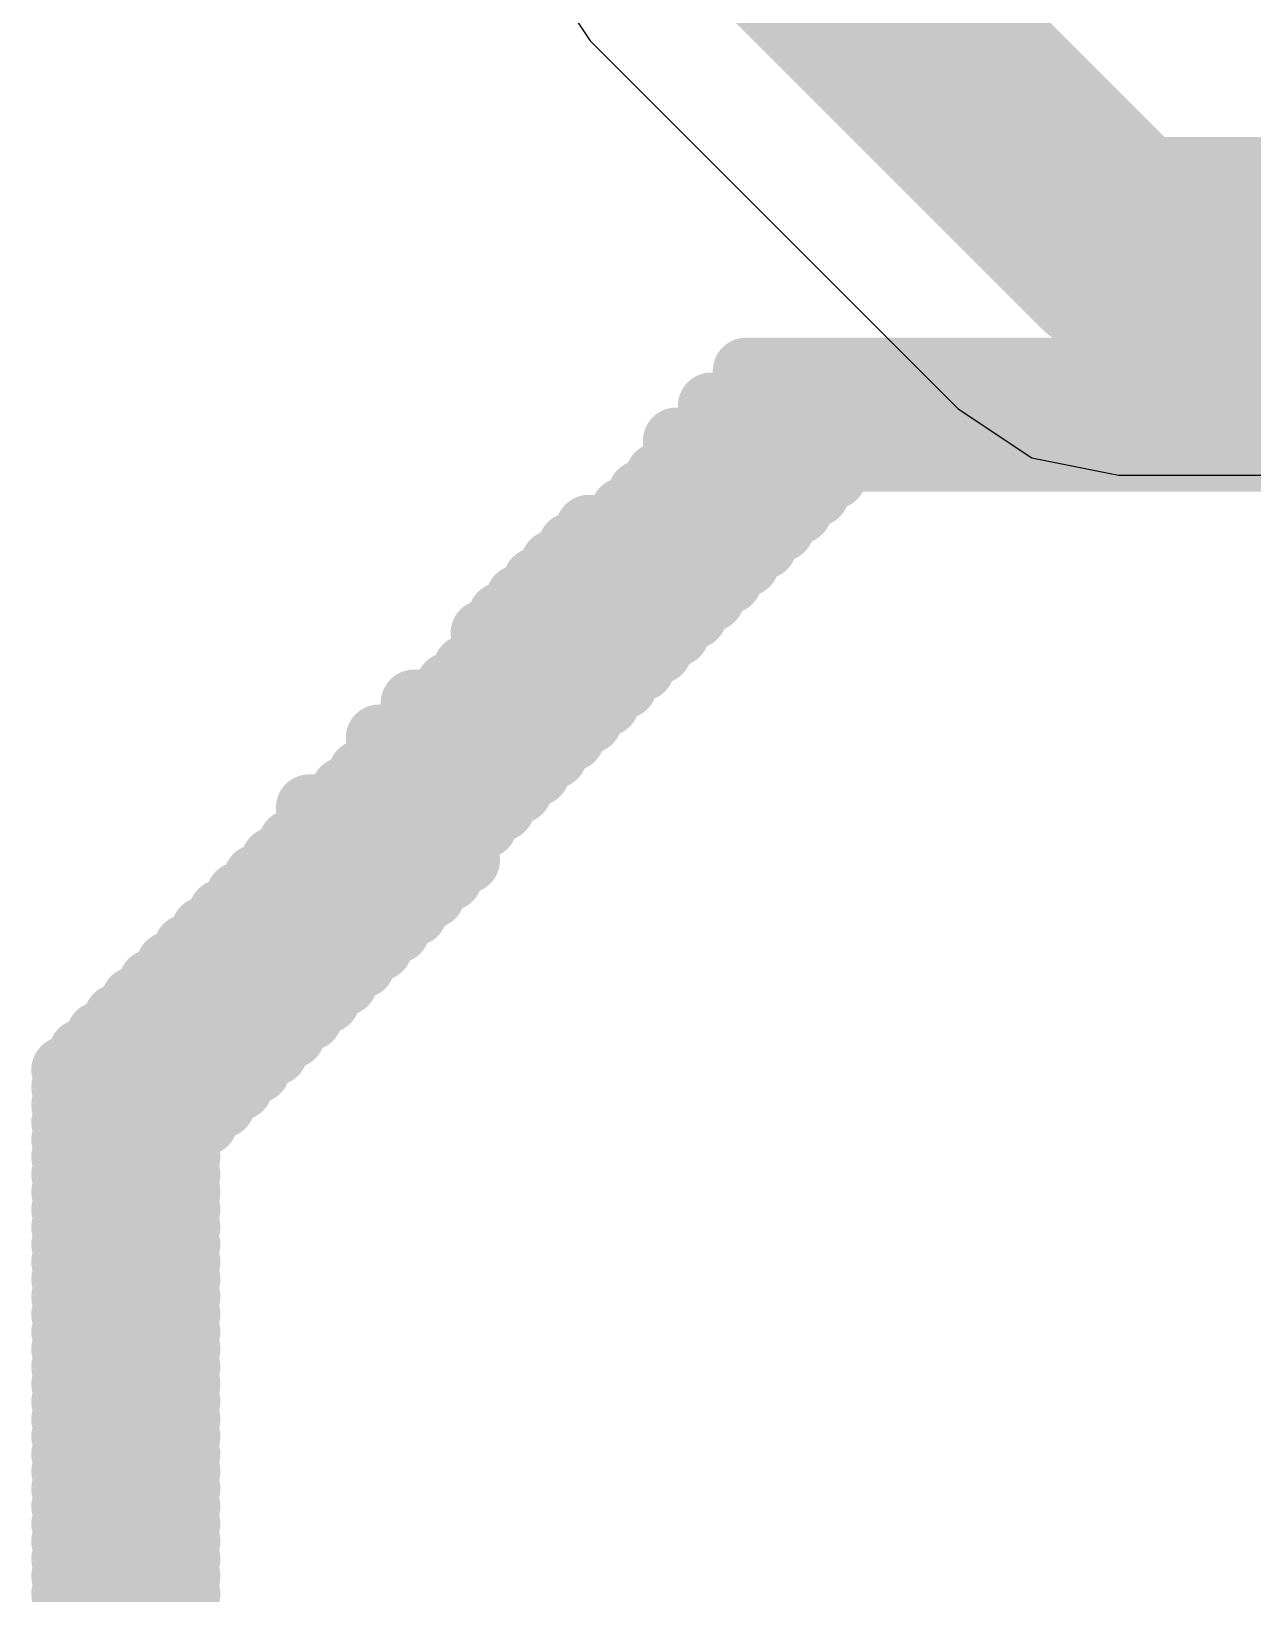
# Model space of a CAD drawing. Header units: inches. Extents: x -4.4 to 45.3, y -0.3 to 53.7.
# Drawn here: x 19.359 to 20.753, y 11.723 to 13.507 of the extents above; entities that cross this region are included whole.
import ezdxf

# ---------------------------------------------------------------- set-up
doc = ezdxf.new("R2010")
doc.units = ezdxf.units.IN
doc.layers.add('Bottom Overlay', color=54, linetype='Continuous')
doc.layers.add('Top Layer', color=1, linetype='Continuous')

msp = doc.modelspace()

# ---------------------------------------------------------------- linework, layer by layer
at = {"layer": 'Bottom Overlay'}
for points in [[(20.1745, 13.1187, 0.0762, 0.0762, 0), (21.1117, 13.1187, 0.0762, 0.0762, 0)], [(20.1745, 13.0988, 0.0762, 0.0762, 0), (21.1316, 13.0988, 0.0762, 0.0762, 0)], [(20.1346, 13.0789, 0.0762, 0.0762, 0), (20.2144, 13.0789, 0.0762, 0.0762, 0)], [(20.1346, 13.0589, 0.0762, 0.0762, 0), (20.1944, 13.0589, 0.0762, 0.0762, 0)], [(20.0947, 13.039, 0.0762, 0.0762, 0), (20.1745, 13.039, 0.0762, 0.0762, 0)], [(20.2543, 13.039, 0.0762, 0.0762, 0), (21.0519, 13.039, 0.0762, 0.0762, 0)], [(20.0947, 13.019, 0.0762, 0.0762, 0), (20.1546, 13.019, 0.0762, 0.0762, 0)], [(20.2343, 13.019, 0.0762, 0.0762, 0), (21.0718, 13.019, 0.0762, 0.0762, 0)], [(20.0748, 12.9991, 0.0762, 0.0762, 0), (20.1346, 12.9991, 0.0762, 0.0762, 0)], [(20.2144, 12.9991, 0.0762, 0.0762, 0), (20.2742, 12.9991, 0.0762, 0.0762, 0)], [(20.0549, 12.9792, 0.0762, 0.0762, 0), (20.1147, 12.9792, 0.0762, 0.0762, 0)], [(20.1944, 12.9792, 0.0762, 0.0762, 0), (20.2543, 12.9792, 0.0762, 0.0762, 0)], [(20.0349, 12.9592, 0.0762, 0.0762, 0), (20.0947, 12.9592, 0.0762, 0.0762, 0)], [(20.1745, 12.9592, 0.0762, 0.0762, 0), (20.2343, 12.9592, 0.0762, 0.0762, 0)], [(19.995, 12.9393, 0.0762, 0.0762, 0), (20.0748, 12.9393, 0.0762, 0.0762, 0)], [(20.1546, 12.9393, 0.0762, 0.0762, 0), (20.2144, 12.9393, 0.0762, 0.0762, 0)], [(19.9751, 12.9193, 0.0762, 0.0762, 0), (20.0549, 12.9193, 0.0762, 0.0762, 0)], [(20.1346, 12.9193, 0.0762, 0.0762, 0), (20.1944, 12.9193, 0.0762, 0.0762, 0)], [(19.9552, 12.8994, 0.0762, 0.0762, 0), (20.0349, 12.8994, 0.0762, 0.0762, 0)], [(20.1147, 12.8994, 0.0762, 0.0762, 0), (20.1745, 12.8994, 0.0762, 0.0762, 0)], [(19.9352, 12.8795, 0.0762, 0.0762, 0), (20.015, 12.8795, 0.0762, 0.0762, 0)], [(20.0947, 12.8795, 0.0762, 0.0762, 0), (20.1546, 12.8795, 0.0762, 0.0762, 0)], [(19.9153, 12.8595, 0.0762, 0.0762, 0), (19.995, 12.8595, 0.0762, 0.0762, 0)], [(20.0748, 12.8595, 0.0762, 0.0762, 0), (20.1346, 12.8595, 0.0762, 0.0762, 0)], [(19.8953, 12.8396, 0.0762, 0.0762, 0), (19.9751, 12.8396, 0.0762, 0.0762, 0)], [(20.0549, 12.8396, 0.0762, 0.0762, 0), (20.1147, 12.8396, 0.0762, 0.0762, 0)], [(19.8754, 12.8196, 0.0762, 0.0762, 0), (19.9552, 12.8196, 0.0762, 0.0762, 0)], [(20.0349, 12.8196, 0.0762, 0.0762, 0), (20.0947, 12.8196, 0.0762, 0.0762, 0)], [(19.8754, 12.7997, 0.0762, 0.0762, 0), (19.9352, 12.7997, 0.0762, 0.0762, 0)], [(20.015, 12.7997, 0.0762, 0.0762, 0), (20.0748, 12.7997, 0.0762, 0.0762, 0)], [(19.8555, 12.7798, 0.0762, 0.0762, 0), (19.9153, 12.7798, 0.0762, 0.0762, 0)], [(19.995, 12.7798, 0.0762, 0.0762, 0), (20.0549, 12.7798, 0.0762, 0.0762, 0)], [(19.8355, 12.7598, 0.0762, 0.0762, 0), (19.8953, 12.7598, 0.0762, 0.0762, 0)], [(19.9751, 12.7598, 0.0762, 0.0762, 0), (20.0349, 12.7598, 0.0762, 0.0762, 0)], [(19.7956, 12.7399, 0.0762, 0.0762, 0), (19.8754, 12.7399, 0.0762, 0.0762, 0)], [(19.9552, 12.7399, 0.0762, 0.0762, 0), (20.015, 12.7399, 0.0762, 0.0762, 0)], [(19.7956, 12.7199, 0.0762, 0.0762, 0), (19.8555, 12.7199, 0.0762, 0.0762, 0)], [(19.9352, 12.7199, 0.0762, 0.0762, 0), (19.995, 12.7199, 0.0762, 0.0762, 0)], [(19.7557, 12.7, 0.0762, 0.0762, 0), (19.8355, 12.7, 0.0762, 0.0762, 0)], [(19.9153, 12.7, 0.0762, 0.0762, 0), (19.9751, 12.7, 0.0762, 0.0762, 0)], [(19.7557, 12.6801, 0.0762, 0.0762, 0), (19.8156, 12.6801, 0.0762, 0.0762, 0)], [(19.8953, 12.6801, 0.0762, 0.0762, 0), (19.9552, 12.6801, 0.0762, 0.0762, 0)], [(19.7358, 12.6601, 0.0762, 0.0762, 0), (19.7956, 12.6601, 0.0762, 0.0762, 0)], [(19.8754, 12.6601, 0.0762, 0.0762, 0), (19.9352, 12.6601, 0.0762, 0.0762, 0)], [(19.7159, 12.6402, 0.0762, 0.0762, 0), (19.7757, 12.6402, 0.0762, 0.0762, 0)], [(19.8555, 12.6402, 0.0762, 0.0762, 0), (19.9153, 12.6402, 0.0762, 0.0762, 0)], [(19.676, 12.6202, 0.0762, 0.0762, 0), (19.7557, 12.6202, 0.0762, 0.0762, 0)], [(19.8355, 12.6202, 0.0762, 0.0762, 0), (19.8953, 12.6202, 0.0762, 0.0762, 0)], [(19.676, 12.6003, 0.0762, 0.0762, 0), (19.7358, 12.6003, 0.0762, 0.0762, 0)], [(19.8156, 12.6003, 0.0762, 0.0762, 0), (19.8754, 12.6003, 0.0762, 0.0762, 0)], [(19.656, 12.5804, 0.0762, 0.0762, 0), (19.7159, 12.5804, 0.0762, 0.0762, 0)], [(19.7956, 12.5804, 0.0762, 0.0762, 0), (19.8555, 12.5804, 0.0762, 0.0762, 0)], [(19.6361, 12.5604, 0.0762, 0.0762, 0), (19.6959, 12.5604, 0.0762, 0.0762, 0)], [(19.7757, 12.5604, 0.0762, 0.0762, 0), (19.8555, 12.5604, 0.0762, 0.0762, 0)], [(19.6162, 12.5405, 0.0762, 0.0762, 0), (19.676, 12.5405, 0.0762, 0.0762, 0)], [(19.7557, 12.5405, 0.0762, 0.0762, 0), (19.8355, 12.5405, 0.0762, 0.0762, 0)], [(19.5962, 12.5205, 0.0762, 0.0762, 0), (19.656, 12.5205, 0.0762, 0.0762, 0)], [(19.7358, 12.5205, 0.0762, 0.0762, 0), (19.8156, 12.5205, 0.0762, 0.0762, 0)], [(19.5763, 12.5006, 0.0762, 0.0762, 0), (19.6361, 12.5006, 0.0762, 0.0762, 0)], [(19.7159, 12.5006, 0.0762, 0.0762, 0), (19.7956, 12.5006, 0.0762, 0.0762, 0)], [(19.5563, 12.4807, 0.0762, 0.0762, 0), (19.6162, 12.4807, 0.0762, 0.0762, 0)], [(19.6959, 12.4807, 0.0762, 0.0762, 0), (19.7757, 12.4807, 0.0762, 0.0762, 0)], [(19.5364, 12.4607, 0.0762, 0.0762, 0), (19.5962, 12.4607, 0.0762, 0.0762, 0)], [(19.676, 12.4607, 0.0762, 0.0762, 0), (19.7557, 12.4607, 0.0762, 0.0762, 0)], [(19.5165, 12.4408, 0.0762, 0.0762, 0), (19.5763, 12.4408, 0.0762, 0.0762, 0)], [(19.656, 12.4408, 0.0762, 0.0762, 0), (19.7358, 12.4408, 0.0762, 0.0762, 0)], [(19.4965, 12.4208, 0.0762, 0.0762, 0), (19.5563, 12.4208, 0.0762, 0.0762, 0)], [(19.6361, 12.4208, 0.0762, 0.0762, 0), (19.7159, 12.4208, 0.0762, 0.0762, 0)], [(19.4766, 12.4009, 0.0762, 0.0762, 0), (19.5364, 12.4009, 0.0762, 0.0762, 0)], [(19.6162, 12.4009, 0.0762, 0.0762, 0), (19.6959, 12.4009, 0.0762, 0.0762, 0)], [(19.4566, 12.381, 0.0762, 0.0762, 0), (19.5165, 12.381, 0.0762, 0.0762, 0)], [(19.5962, 12.381, 0.0762, 0.0762, 0), (19.676, 12.381, 0.0762, 0.0762, 0)], [(19.4367, 12.361, 0.0762, 0.0762, 0), (19.4965, 12.361, 0.0762, 0.0762, 0)], [(19.5763, 12.361, 0.0762, 0.0762, 0), (19.656, 12.361, 0.0762, 0.0762, 0)], [(19.4168, 12.3411, 0.0762, 0.0762, 0), (19.4766, 12.3411, 0.0762, 0.0762, 0)], [(19.5563, 12.3411, 0.0762, 0.0762, 0), (19.6361, 12.3411, 0.0762, 0.0762, 0)], [(19.3968, 12.3211, 0.0762, 0.0762, 0), (19.4566, 12.3211, 0.0762, 0.0762, 0)], [(19.5364, 12.3211, 0.0762, 0.0762, 0), (19.6162, 12.3211, 0.0762, 0.0762, 0)], [(19.3968, 12.3012, 0.0762, 0.0762, 0), (19.4566, 12.3012, 0.0762, 0.0762, 0)], [(19.5165, 12.3012, 0.0762, 0.0762, 0), (19.5962, 12.3012, 0.0762, 0.0762, 0)], [(19.3968, 12.2812, 0.0762, 0.0762, 0), (19.4566, 12.2812, 0.0762, 0.0762, 0)], [(19.4965, 12.2812, 0.0762, 0.0762, 0), (19.5763, 12.2812, 0.0762, 0.0762, 0)], [(19.3968, 12.2613, 0.0762, 0.0762, 0), (19.4566, 12.2613, 0.0762, 0.0762, 0)], [(19.4965, 12.2613, 0.0762, 0.0762, 0), (19.5563, 12.2613, 0.0762, 0.0762, 0)], [(19.3968, 12.2414, 0.0762, 0.0762, 0), (19.4566, 12.2414, 0.0762, 0.0762, 0)], [(19.4965, 12.2414, 0.0762, 0.0762, 0), (19.5364, 12.2414, 0.0762, 0.0762, 0)], [(19.3968, 12.2214, 0.0762, 0.0762, 0), (19.4566, 12.2214, 0.0762, 0.0762, 0)], [(19.4965, 12.2214, 0.0762, 0.0762, 0), (19.5364, 12.2214, 0.0762, 0.0762, 0)], [(19.3968, 12.2015, 0.0762, 0.0762, 0), (19.4566, 12.2015, 0.0762, 0.0762, 0)], [(19.4965, 12.2015, 0.0762, 0.0762, 0), (19.5364, 12.2015, 0.0762, 0.0762, 0)], [(19.3968, 12.1816, 0.0762, 0.0762, 0), (19.4566, 12.1816, 0.0762, 0.0762, 0)], [(19.4965, 12.1816, 0.0762, 0.0762, 0), (19.5364, 12.1816, 0.0762, 0.0762, 0)], [(19.3968, 12.1616, 0.0762, 0.0762, 0), (19.4566, 12.1616, 0.0762, 0.0762, 0)], [(19.4965, 12.1616, 0.0762, 0.0762, 0), (19.5364, 12.1616, 0.0762, 0.0762, 0)], [(19.3968, 12.1417, 0.0762, 0.0762, 0), (19.4566, 12.1417, 0.0762, 0.0762, 0)], [(19.4965, 12.1417, 0.0762, 0.0762, 0), (19.5364, 12.1417, 0.0762, 0.0762, 0)], [(19.3968, 12.1217, 0.0762, 0.0762, 0), (19.4566, 12.1217, 0.0762, 0.0762, 0)], [(19.4965, 12.1217, 0.0762, 0.0762, 0), (19.5364, 12.1217, 0.0762, 0.0762, 0)], [(19.3968, 12.1018, 0.0762, 0.0762, 0), (19.4566, 12.1018, 0.0762, 0.0762, 0)], [(19.4965, 12.1018, 0.0762, 0.0762, 0), (19.5364, 12.1018, 0.0762, 0.0762, 0)], [(19.3968, 12.0818, 0.0762, 0.0762, 0), (19.4566, 12.0818, 0.0762, 0.0762, 0)], [(19.4965, 12.0818, 0.0762, 0.0762, 0), (19.5364, 12.0818, 0.0762, 0.0762, 0)], [(19.3968, 12.0619, 0.0762, 0.0762, 0), (19.4566, 12.0619, 0.0762, 0.0762, 0)], [(19.4965, 12.0619, 0.0762, 0.0762, 0), (19.5364, 12.0619, 0.0762, 0.0762, 0)], [(19.3968, 12.042, 0.0762, 0.0762, 0), (19.4566, 12.042, 0.0762, 0.0762, 0)], [(19.4965, 12.042, 0.0762, 0.0762, 0), (19.5364, 12.042, 0.0762, 0.0762, 0)], [(19.3968, 12.022, 0.0762, 0.0762, 0), (19.4566, 12.022, 0.0762, 0.0762, 0)], [(19.4965, 12.022, 0.0762, 0.0762, 0), (19.5364, 12.022, 0.0762, 0.0762, 0)], [(19.3968, 12.0021, 0.0762, 0.0762, 0), (19.4566, 12.0021, 0.0762, 0.0762, 0)], [(19.4965, 12.0021, 0.0762, 0.0762, 0), (19.5364, 12.0021, 0.0762, 0.0762, 0)], [(19.3968, 11.9821, 0.0762, 0.0762, 0), (19.4566, 11.9821, 0.0762, 0.0762, 0)], [(19.4965, 11.9821, 0.0762, 0.0762, 0), (19.5364, 11.9821, 0.0762, 0.0762, 0)], [(19.3968, 11.9622, 0.0762, 0.0762, 0), (19.4566, 11.9622, 0.0762, 0.0762, 0)], [(19.4965, 11.9622, 0.0762, 0.0762, 0), (19.5364, 11.9622, 0.0762, 0.0762, 0)], [(19.3968, 11.9423, 0.0762, 0.0762, 0), (19.4566, 11.9423, 0.0762, 0.0762, 0)], [(19.4965, 11.9423, 0.0762, 0.0762, 0), (19.5364, 11.9423, 0.0762, 0.0762, 0)], [(19.3968, 11.9223, 0.0762, 0.0762, 0), (19.4566, 11.9223, 0.0762, 0.0762, 0)], [(19.4965, 11.9223, 0.0762, 0.0762, 0), (19.5364, 11.9223, 0.0762, 0.0762, 0)], [(19.3968, 11.9024, 0.0762, 0.0762, 0), (19.4566, 11.9024, 0.0762, 0.0762, 0)], [(19.4965, 11.9024, 0.0762, 0.0762, 0), (19.5364, 11.9024, 0.0762, 0.0762, 0)], [(19.3968, 11.8824, 0.0762, 0.0762, 0), (19.4566, 11.8824, 0.0762, 0.0762, 0)], [(19.4965, 11.8824, 0.0762, 0.0762, 0), (19.5364, 11.8824, 0.0762, 0.0762, 0)], [(19.3968, 11.8625, 0.0762, 0.0762, 0), (19.4566, 11.8625, 0.0762, 0.0762, 0)], [(19.4965, 11.8625, 0.0762, 0.0762, 0), (19.5364, 11.8625, 0.0762, 0.0762, 0)], [(19.3968, 11.8426, 0.0762, 0.0762, 0), (19.4566, 11.8426, 0.0762, 0.0762, 0)], [(19.4965, 11.8426, 0.0762, 0.0762, 0), (19.5364, 11.8426, 0.0762, 0.0762, 0)], [(19.3968, 11.8226, 0.0762, 0.0762, 0), (19.4367, 11.8226, 0.0762, 0.0762, 0)], [(19.4965, 11.8226, 0.0762, 0.0762, 0), (19.5364, 11.8226, 0.0762, 0.0762, 0)], [(19.3968, 11.8027, 0.0762, 0.0762, 0), (19.4367, 11.8027, 0.0762, 0.0762, 0)], [(19.4965, 11.8027, 0.0762, 0.0762, 0), (19.5364, 11.8027, 0.0762, 0.0762, 0)], [(19.3968, 11.7827, 0.0762, 0.0762, 0), (19.4367, 11.7827, 0.0762, 0.0762, 0)], [(19.4965, 11.7827, 0.0762, 0.0762, 0), (19.5364, 11.7827, 0.0762, 0.0762, 0)], [(19.3968, 11.7628, 0.0762, 0.0762, 0), (19.4367, 11.7628, 0.0762, 0.0762, 0)], [(19.4965, 11.7628, 0.0762, 0.0762, 0), (19.5364, 11.7628, 0.0762, 0.0762, 0)], [(19.3968, 11.7429, 0.0762, 0.0762, 0), (19.4367, 11.7429, 0.0762, 0.0762, 0)], [(19.4965, 11.7429, 0.0762, 0.0762, 0), (19.5364, 11.7429, 0.0762, 0.0762, 0)], [(19.3968, 11.7229, 0.0762, 0.0762, 0), (19.4367, 11.7229, 0.0762, 0.0762, 0)], [(19.4965, 11.7229, 0.0762, 0.0762, 0), (19.5364, 11.7229, 0.0762, 0.0762, 0)], [(19.3968, 11.703, 0.0762, 0.0762, 0), (19.4367, 11.703, 0.0762, 0.0762, 0)], [(19.4965, 11.703, 0.0762, 0.0762, 0), (19.5364, 11.703, 0.0762, 0.0762, 0)]]:
    msp.add_lwpolyline(points, format="xyseb", dxfattribs=at)
for points in [[(20.1554, 13.1187, 0.0381, 0.0381, 1), (20.1935, 13.1187, 0.0381, 0.0381, 1)], [(20.1554, 13.0988, 0.0381, 0.0381, 1), (20.1935, 13.0988, 0.0381, 0.0381, 1)], [(20.1156, 13.0789, 0.0381, 0.0381, 1), (20.1537, 13.0789, 0.0381, 0.0381, 1)], [(20.1953, 13.0789, 0.0381, 0.0381, 1), (20.2334, 13.0789, 0.0381, 0.0381, 1)], [(20.1156, 13.0589, 0.0381, 0.0381, 1), (20.1537, 13.0589, 0.0381, 0.0381, 1)], [(20.1754, 13.0589, 0.0381, 0.0381, 1), (20.2135, 13.0589, 0.0381, 0.0381, 1)], [(20.0757, 13.039, 0.0381, 0.0381, 1), (20.1138, 13.039, 0.0381, 0.0381, 1)], [(20.1554, 13.039, 0.0381, 0.0381, 1), (20.1935, 13.039, 0.0381, 0.0381, 1)], [(20.2352, 13.039, 0.0381, 0.0381, 1), (20.2733, 13.039, 0.0381, 0.0381, 1)], [(20.0757, 13.019, 0.0381, 0.0381, 1), (20.1138, 13.019, 0.0381, 0.0381, 1)], [(20.1355, 13.019, 0.0381, 0.0381, 1), (20.1736, 13.019, 0.0381, 0.0381, 1)], [(20.2153, 13.019, 0.0381, 0.0381, 1), (20.2534, 13.019, 0.0381, 0.0381, 1)], [(20.0557, 12.9991, 0.0381, 0.0381, 1), (20.0938, 12.9991, 0.0381, 0.0381, 1)], [(20.1156, 12.9991, 0.0381, 0.0381, 1), (20.1537, 12.9991, 0.0381, 0.0381, 1)], [(20.1953, 12.9991, 0.0381, 0.0381, 1), (20.2334, 12.9991, 0.0381, 0.0381, 1)], [(20.2551, 12.9991, 0.0381, 0.0381, 1), (20.2932, 12.9991, 0.0381, 0.0381, 1)], [(20.0358, 12.9792, 0.0381, 0.0381, 1), (20.0739, 12.9792, 0.0381, 0.0381, 1)], [(20.0956, 12.9792, 0.0381, 0.0381, 1), (20.1337, 12.9792, 0.0381, 0.0381, 1)], [(20.1754, 12.9792, 0.0381, 0.0381, 1), (20.2135, 12.9792, 0.0381, 0.0381, 1)], [(20.2352, 12.9792, 0.0381, 0.0381, 1), (20.2733, 12.9792, 0.0381, 0.0381, 1)], [(20.0159, 12.9592, 0.0381, 0.0381, 1), (20.054, 12.9592, 0.0381, 0.0381, 1)], [(20.0757, 12.9592, 0.0381, 0.0381, 1), (20.1138, 12.9592, 0.0381, 0.0381, 1)], [(20.1554, 12.9592, 0.0381, 0.0381, 1), (20.1935, 12.9592, 0.0381, 0.0381, 1)], [(20.2153, 12.9592, 0.0381, 0.0381, 1), (20.2534, 12.9592, 0.0381, 0.0381, 1)], [(19.976, 12.9393, 0.0381, 0.0381, 1), (20.0141, 12.9393, 0.0381, 0.0381, 1)], [(20.0557, 12.9393, 0.0381, 0.0381, 1), (20.0938, 12.9393, 0.0381, 0.0381, 1)], [(20.1355, 12.9393, 0.0381, 0.0381, 1), (20.1736, 12.9393, 0.0381, 0.0381, 1)], [(20.1953, 12.9393, 0.0381, 0.0381, 1), (20.2334, 12.9393, 0.0381, 0.0381, 1)], [(19.956, 12.9193, 0.0381, 0.0381, 1), (19.9941, 12.9193, 0.0381, 0.0381, 1)], [(20.0358, 12.9193, 0.0381, 0.0381, 1), (20.0739, 12.9193, 0.0381, 0.0381, 1)], [(20.1156, 12.9193, 0.0381, 0.0381, 1), (20.1537, 12.9193, 0.0381, 0.0381, 1)], [(20.1754, 12.9193, 0.0381, 0.0381, 1), (20.2135, 12.9193, 0.0381, 0.0381, 1)], [(19.9361, 12.8994, 0.0381, 0.0381, 1), (19.9742, 12.8994, 0.0381, 0.0381, 1)], [(20.0159, 12.8994, 0.0381, 0.0381, 1), (20.054, 12.8994, 0.0381, 0.0381, 1)], [(20.0956, 12.8994, 0.0381, 0.0381, 1), (20.1337, 12.8994, 0.0381, 0.0381, 1)], [(20.1554, 12.8994, 0.0381, 0.0381, 1), (20.1935, 12.8994, 0.0381, 0.0381, 1)], [(19.9162, 12.8795, 0.0381, 0.0381, 1), (19.9543, 12.8795, 0.0381, 0.0381, 1)], [(19.9959, 12.8795, 0.0381, 0.0381, 1), (20.034, 12.8795, 0.0381, 0.0381, 1)], [(20.0757, 12.8795, 0.0381, 0.0381, 1), (20.1138, 12.8795, 0.0381, 0.0381, 1)], [(20.1355, 12.8795, 0.0381, 0.0381, 1), (20.1736, 12.8795, 0.0381, 0.0381, 1)], [(19.8962, 12.8595, 0.0381, 0.0381, 1), (19.9343, 12.8595, 0.0381, 0.0381, 1)], [(19.976, 12.8595, 0.0381, 0.0381, 1), (20.0141, 12.8595, 0.0381, 0.0381, 1)], [(20.0557, 12.8595, 0.0381, 0.0381, 1), (20.0938, 12.8595, 0.0381, 0.0381, 1)], [(20.1156, 12.8595, 0.0381, 0.0381, 1), (20.1537, 12.8595, 0.0381, 0.0381, 1)], [(19.8763, 12.8396, 0.0381, 0.0381, 1), (19.9144, 12.8396, 0.0381, 0.0381, 1)], [(19.956, 12.8396, 0.0381, 0.0381, 1), (19.9941, 12.8396, 0.0381, 0.0381, 1)], [(20.0358, 12.8396, 0.0381, 0.0381, 1), (20.0739, 12.8396, 0.0381, 0.0381, 1)], [(20.0956, 12.8396, 0.0381, 0.0381, 1), (20.1337, 12.8396, 0.0381, 0.0381, 1)], [(19.8563, 12.8196, 0.0381, 0.0381, 1), (19.8944, 12.8196, 0.0381, 0.0381, 1)], [(19.9361, 12.8196, 0.0381, 0.0381, 1), (19.9742, 12.8196, 0.0381, 0.0381, 1)], [(20.0159, 12.8196, 0.0381, 0.0381, 1), (20.054, 12.8196, 0.0381, 0.0381, 1)], [(20.0757, 12.8196, 0.0381, 0.0381, 1), (20.1138, 12.8196, 0.0381, 0.0381, 1)], [(19.8563, 12.7997, 0.0381, 0.0381, 1), (19.8944, 12.7997, 0.0381, 0.0381, 1)], [(19.9162, 12.7997, 0.0381, 0.0381, 1), (19.9543, 12.7997, 0.0381, 0.0381, 1)], [(19.9959, 12.7997, 0.0381, 0.0381, 1), (20.034, 12.7997, 0.0381, 0.0381, 1)], [(20.0557, 12.7997, 0.0381, 0.0381, 1), (20.0938, 12.7997, 0.0381, 0.0381, 1)], [(19.8364, 12.7798, 0.0381, 0.0381, 1), (19.8745, 12.7798, 0.0381, 0.0381, 1)], [(19.8962, 12.7798, 0.0381, 0.0381, 1), (19.9343, 12.7798, 0.0381, 0.0381, 1)], [(19.976, 12.7798, 0.0381, 0.0381, 1), (20.0141, 12.7798, 0.0381, 0.0381, 1)], [(20.0358, 12.7798, 0.0381, 0.0381, 1), (20.0739, 12.7798, 0.0381, 0.0381, 1)], [(19.8165, 12.7598, 0.0381, 0.0381, 1), (19.8546, 12.7598, 0.0381, 0.0381, 1)], [(19.8763, 12.7598, 0.0381, 0.0381, 1), (19.9144, 12.7598, 0.0381, 0.0381, 1)], [(19.956, 12.7598, 0.0381, 0.0381, 1), (19.9941, 12.7598, 0.0381, 0.0381, 1)], [(20.0159, 12.7598, 0.0381, 0.0381, 1), (20.054, 12.7598, 0.0381, 0.0381, 1)], [(19.7766, 12.7399, 0.0381, 0.0381, 1), (19.8147, 12.7399, 0.0381, 0.0381, 1)], [(19.8563, 12.7399, 0.0381, 0.0381, 1), (19.8944, 12.7399, 0.0381, 0.0381, 1)], [(19.9361, 12.7399, 0.0381, 0.0381, 1), (19.9742, 12.7399, 0.0381, 0.0381, 1)], [(19.9959, 12.7399, 0.0381, 0.0381, 1), (20.034, 12.7399, 0.0381, 0.0381, 1)], [(19.7766, 12.7199, 0.0381, 0.0381, 1), (19.8147, 12.7199, 0.0381, 0.0381, 1)], [(19.8364, 12.7199, 0.0381, 0.0381, 1), (19.8745, 12.7199, 0.0381, 0.0381, 1)], [(19.9162, 12.7199, 0.0381, 0.0381, 1), (19.9543, 12.7199, 0.0381, 0.0381, 1)], [(19.976, 12.7199, 0.0381, 0.0381, 1), (20.0141, 12.7199, 0.0381, 0.0381, 1)], [(19.7367, 12.7, 0.0381, 0.0381, 1), (19.7748, 12.7, 0.0381, 0.0381, 1)], [(19.8165, 12.7, 0.0381, 0.0381, 1), (19.8546, 12.7, 0.0381, 0.0381, 1)], [(19.8962, 12.7, 0.0381, 0.0381, 1), (19.9343, 12.7, 0.0381, 0.0381, 1)], [(19.956, 12.7, 0.0381, 0.0381, 1), (19.9941, 12.7, 0.0381, 0.0381, 1)], [(19.7367, 12.6801, 0.0381, 0.0381, 1), (19.7748, 12.6801, 0.0381, 0.0381, 1)], [(19.7965, 12.6801, 0.0381, 0.0381, 1), (19.8346, 12.6801, 0.0381, 0.0381, 1)], [(19.8763, 12.6801, 0.0381, 0.0381, 1), (19.9144, 12.6801, 0.0381, 0.0381, 1)], [(19.9361, 12.6801, 0.0381, 0.0381, 1), (19.9742, 12.6801, 0.0381, 0.0381, 1)], [(19.7168, 12.6601, 0.0381, 0.0381, 1), (19.7549, 12.6601, 0.0381, 0.0381, 1)], [(19.7766, 12.6601, 0.0381, 0.0381, 1), (19.8147, 12.6601, 0.0381, 0.0381, 1)], [(19.8563, 12.6601, 0.0381, 0.0381, 1), (19.8944, 12.6601, 0.0381, 0.0381, 1)], [(19.9162, 12.6601, 0.0381, 0.0381, 1), (19.9543, 12.6601, 0.0381, 0.0381, 1)], [(19.6968, 12.6402, 0.0381, 0.0381, 1), (19.7349, 12.6402, 0.0381, 0.0381, 1)], [(19.7566, 12.6402, 0.0381, 0.0381, 1), (19.7947, 12.6402, 0.0381, 0.0381, 1)], [(19.8364, 12.6402, 0.0381, 0.0381, 1), (19.8745, 12.6402, 0.0381, 0.0381, 1)], [(19.8962, 12.6402, 0.0381, 0.0381, 1), (19.9343, 12.6402, 0.0381, 0.0381, 1)], [(19.6569, 12.6202, 0.0381, 0.0381, 1), (19.695, 12.6202, 0.0381, 0.0381, 1)], [(19.7367, 12.6202, 0.0381, 0.0381, 1), (19.7748, 12.6202, 0.0381, 0.0381, 1)], [(19.8165, 12.6202, 0.0381, 0.0381, 1), (19.8546, 12.6202, 0.0381, 0.0381, 1)], [(19.8763, 12.6202, 0.0381, 0.0381, 1), (19.9144, 12.6202, 0.0381, 0.0381, 1)], [(19.6569, 12.6003, 0.0381, 0.0381, 1), (19.695, 12.6003, 0.0381, 0.0381, 1)], [(19.7168, 12.6003, 0.0381, 0.0381, 1), (19.7549, 12.6003, 0.0381, 0.0381, 1)], [(19.7965, 12.6003, 0.0381, 0.0381, 1), (19.8346, 12.6003, 0.0381, 0.0381, 1)], [(19.8563, 12.6003, 0.0381, 0.0381, 1), (19.8944, 12.6003, 0.0381, 0.0381, 1)], [(19.637, 12.5804, 0.0381, 0.0381, 1), (19.6751, 12.5804, 0.0381, 0.0381, 1)], [(19.6968, 12.5804, 0.0381, 0.0381, 1), (19.7349, 12.5804, 0.0381, 0.0381, 1)], [(19.7766, 12.5804, 0.0381, 0.0381, 1), (19.8147, 12.5804, 0.0381, 0.0381, 1)], [(19.8364, 12.5804, 0.0381, 0.0381, 1), (19.8745, 12.5804, 0.0381, 0.0381, 1)], [(19.6171, 12.5604, 0.0381, 0.0381, 1), (19.6552, 12.5604, 0.0381, 0.0381, 1)], [(19.6769, 12.5604, 0.0381, 0.0381, 1), (19.715, 12.5604, 0.0381, 0.0381, 1)], [(19.7566, 12.5604, 0.0381, 0.0381, 1), (19.7947, 12.5604, 0.0381, 0.0381, 1)], [(19.8364, 12.5604, 0.0381, 0.0381, 1), (19.8745, 12.5604, 0.0381, 0.0381, 1)], [(19.5971, 12.5405, 0.0381, 0.0381, 1), (19.6352, 12.5405, 0.0381, 0.0381, 1)], [(19.6569, 12.5405, 0.0381, 0.0381, 1), (19.695, 12.5405, 0.0381, 0.0381, 1)], [(19.7367, 12.5405, 0.0381, 0.0381, 1), (19.7748, 12.5405, 0.0381, 0.0381, 1)], [(19.8165, 12.5405, 0.0381, 0.0381, 1), (19.8546, 12.5405, 0.0381, 0.0381, 1)], [(19.5772, 12.5205, 0.0381, 0.0381, 1), (19.6153, 12.5205, 0.0381, 0.0381, 1)], [(19.637, 12.5205, 0.0381, 0.0381, 1), (19.6751, 12.5205, 0.0381, 0.0381, 1)], [(19.7168, 12.5205, 0.0381, 0.0381, 1), (19.7549, 12.5205, 0.0381, 0.0381, 1)], [(19.7965, 12.5205, 0.0381, 0.0381, 1), (19.8346, 12.5205, 0.0381, 0.0381, 1)], [(19.5572, 12.5006, 0.0381, 0.0381, 1), (19.5953, 12.5006, 0.0381, 0.0381, 1)], [(19.6171, 12.5006, 0.0381, 0.0381, 1), (19.6552, 12.5006, 0.0381, 0.0381, 1)], [(19.6968, 12.5006, 0.0381, 0.0381, 1), (19.7349, 12.5006, 0.0381, 0.0381, 1)], [(19.7766, 12.5006, 0.0381, 0.0381, 1), (19.8147, 12.5006, 0.0381, 0.0381, 1)], [(19.5373, 12.4807, 0.0381, 0.0381, 1), (19.5754, 12.4807, 0.0381, 0.0381, 1)], [(19.5971, 12.4807, 0.0381, 0.0381, 1), (19.6352, 12.4807, 0.0381, 0.0381, 1)], [(19.6769, 12.4807, 0.0381, 0.0381, 1), (19.715, 12.4807, 0.0381, 0.0381, 1)], [(19.7566, 12.4807, 0.0381, 0.0381, 1), (19.7947, 12.4807, 0.0381, 0.0381, 1)], [(19.5174, 12.4607, 0.0381, 0.0381, 1), (19.5555, 12.4607, 0.0381, 0.0381, 1)], [(19.5772, 12.4607, 0.0381, 0.0381, 1), (19.6153, 12.4607, 0.0381, 0.0381, 1)], [(19.6569, 12.4607, 0.0381, 0.0381, 1), (19.695, 12.4607, 0.0381, 0.0381, 1)], [(19.7367, 12.4607, 0.0381, 0.0381, 1), (19.7748, 12.4607, 0.0381, 0.0381, 1)], [(19.4974, 12.4408, 0.0381, 0.0381, 1), (19.5355, 12.4408, 0.0381, 0.0381, 1)], [(19.5572, 12.4408, 0.0381, 0.0381, 1), (19.5953, 12.4408, 0.0381, 0.0381, 1)], [(19.637, 12.4408, 0.0381, 0.0381, 1), (19.6751, 12.4408, 0.0381, 0.0381, 1)], [(19.7168, 12.4408, 0.0381, 0.0381, 1), (19.7549, 12.4408, 0.0381, 0.0381, 1)], [(19.4775, 12.4208, 0.0381, 0.0381, 1), (19.5156, 12.4208, 0.0381, 0.0381, 1)], [(19.5373, 12.4208, 0.0381, 0.0381, 1), (19.5754, 12.4208, 0.0381, 0.0381, 1)], [(19.6171, 12.4208, 0.0381, 0.0381, 1), (19.6552, 12.4208, 0.0381, 0.0381, 1)], [(19.6968, 12.4208, 0.0381, 0.0381, 1), (19.7349, 12.4208, 0.0381, 0.0381, 1)], [(19.4575, 12.4009, 0.0381, 0.0381, 1), (19.4956, 12.4009, 0.0381, 0.0381, 1)], [(19.5174, 12.4009, 0.0381, 0.0381, 1), (19.5555, 12.4009, 0.0381, 0.0381, 1)], [(19.5971, 12.4009, 0.0381, 0.0381, 1), (19.6352, 12.4009, 0.0381, 0.0381, 1)], [(19.6769, 12.4009, 0.0381, 0.0381, 1), (19.715, 12.4009, 0.0381, 0.0381, 1)], [(19.4376, 12.381, 0.0381, 0.0381, 1), (19.4757, 12.381, 0.0381, 0.0381, 1)], [(19.4974, 12.381, 0.0381, 0.0381, 1), (19.5355, 12.381, 0.0381, 0.0381, 1)], [(19.5772, 12.381, 0.0381, 0.0381, 1), (19.6153, 12.381, 0.0381, 0.0381, 1)], [(19.6569, 12.381, 0.0381, 0.0381, 1), (19.695, 12.381, 0.0381, 0.0381, 1)], [(19.4177, 12.361, 0.0381, 0.0381, 1), (19.4558, 12.361, 0.0381, 0.0381, 1)], [(19.4775, 12.361, 0.0381, 0.0381, 1), (19.5156, 12.361, 0.0381, 0.0381, 1)], [(19.5572, 12.361, 0.0381, 0.0381, 1), (19.5953, 12.361, 0.0381, 0.0381, 1)], [(19.637, 12.361, 0.0381, 0.0381, 1), (19.6751, 12.361, 0.0381, 0.0381, 1)], [(19.3977, 12.3411, 0.0381, 0.0381, 1), (19.4358, 12.3411, 0.0381, 0.0381, 1)], [(19.4575, 12.3411, 0.0381, 0.0381, 1), (19.4956, 12.3411, 0.0381, 0.0381, 1)], [(19.5373, 12.3411, 0.0381, 0.0381, 1), (19.5754, 12.3411, 0.0381, 0.0381, 1)], [(19.6171, 12.3411, 0.0381, 0.0381, 1), (19.6552, 12.3411, 0.0381, 0.0381, 1)], [(19.3778, 12.3211, 0.0381, 0.0381, 1), (19.4159, 12.3211, 0.0381, 0.0381, 1)], [(19.4376, 12.3211, 0.0381, 0.0381, 1), (19.4757, 12.3211, 0.0381, 0.0381, 1)], [(19.5174, 12.3211, 0.0381, 0.0381, 1), (19.5555, 12.3211, 0.0381, 0.0381, 1)], [(19.5971, 12.3211, 0.0381, 0.0381, 1), (19.6352, 12.3211, 0.0381, 0.0381, 1)], [(19.3778, 12.3012, 0.0381, 0.0381, 1), (19.4159, 12.3012, 0.0381, 0.0381, 1)], [(19.4376, 12.3012, 0.0381, 0.0381, 1), (19.4757, 12.3012, 0.0381, 0.0381, 1)], [(19.4974, 12.3012, 0.0381, 0.0381, 1), (19.5355, 12.3012, 0.0381, 0.0381, 1)], [(19.5772, 12.3012, 0.0381, 0.0381, 1), (19.6153, 12.3012, 0.0381, 0.0381, 1)], [(19.3778, 12.2812, 0.0381, 0.0381, 1), (19.4159, 12.2812, 0.0381, 0.0381, 1)], [(19.4376, 12.2812, 0.0381, 0.0381, 1), (19.4757, 12.2812, 0.0381, 0.0381, 1)], [(19.4775, 12.2812, 0.0381, 0.0381, 1), (19.5156, 12.2812, 0.0381, 0.0381, 1)], [(19.5572, 12.2812, 0.0381, 0.0381, 1), (19.5953, 12.2812, 0.0381, 0.0381, 1)], [(19.3778, 12.2613, 0.0381, 0.0381, 1), (19.4159, 12.2613, 0.0381, 0.0381, 1)], [(19.4376, 12.2613, 0.0381, 0.0381, 1), (19.4757, 12.2613, 0.0381, 0.0381, 1)], [(19.4775, 12.2613, 0.0381, 0.0381, 1), (19.5156, 12.2613, 0.0381, 0.0381, 1)], [(19.5373, 12.2613, 0.0381, 0.0381, 1), (19.5754, 12.2613, 0.0381, 0.0381, 1)], [(19.3778, 12.2414, 0.0381, 0.0381, 1), (19.4159, 12.2414, 0.0381, 0.0381, 1)], [(19.4376, 12.2414, 0.0381, 0.0381, 1), (19.4757, 12.2414, 0.0381, 0.0381, 1)], [(19.4775, 12.2414, 0.0381, 0.0381, 1), (19.5156, 12.2414, 0.0381, 0.0381, 1)], [(19.5174, 12.2414, 0.0381, 0.0381, 1), (19.5555, 12.2414, 0.0381, 0.0381, 1)], [(19.3778, 12.2214, 0.0381, 0.0381, 1), (19.4159, 12.2214, 0.0381, 0.0381, 1)], [(19.4376, 12.2214, 0.0381, 0.0381, 1), (19.4757, 12.2214, 0.0381, 0.0381, 1)], [(19.4775, 12.2214, 0.0381, 0.0381, 1), (19.5156, 12.2214, 0.0381, 0.0381, 1)], [(19.5174, 12.2214, 0.0381, 0.0381, 1), (19.5555, 12.2214, 0.0381, 0.0381, 1)], [(19.3778, 12.2015, 0.0381, 0.0381, 1), (19.4159, 12.2015, 0.0381, 0.0381, 1)], [(19.4376, 12.2015, 0.0381, 0.0381, 1), (19.4757, 12.2015, 0.0381, 0.0381, 1)], [(19.4775, 12.2015, 0.0381, 0.0381, 1), (19.5156, 12.2015, 0.0381, 0.0381, 1)], [(19.5174, 12.2015, 0.0381, 0.0381, 1), (19.5555, 12.2015, 0.0381, 0.0381, 1)], [(19.3778, 12.1816, 0.0381, 0.0381, 1), (19.4159, 12.1816, 0.0381, 0.0381, 1)], [(19.4376, 12.1816, 0.0381, 0.0381, 1), (19.4757, 12.1816, 0.0381, 0.0381, 1)], [(19.4775, 12.1816, 0.0381, 0.0381, 1), (19.5156, 12.1816, 0.0381, 0.0381, 1)], [(19.5174, 12.1816, 0.0381, 0.0381, 1), (19.5555, 12.1816, 0.0381, 0.0381, 1)], [(19.3778, 12.1616, 0.0381, 0.0381, 1), (19.4159, 12.1616, 0.0381, 0.0381, 1)], [(19.4376, 12.1616, 0.0381, 0.0381, 1), (19.4757, 12.1616, 0.0381, 0.0381, 1)], [(19.4775, 12.1616, 0.0381, 0.0381, 1), (19.5156, 12.1616, 0.0381, 0.0381, 1)], [(19.5174, 12.1616, 0.0381, 0.0381, 1), (19.5555, 12.1616, 0.0381, 0.0381, 1)], [(19.3778, 12.1417, 0.0381, 0.0381, 1), (19.4159, 12.1417, 0.0381, 0.0381, 1)], [(19.4376, 12.1417, 0.0381, 0.0381, 1), (19.4757, 12.1417, 0.0381, 0.0381, 1)], [(19.4775, 12.1417, 0.0381, 0.0381, 1), (19.5156, 12.1417, 0.0381, 0.0381, 1)], [(19.5174, 12.1417, 0.0381, 0.0381, 1), (19.5555, 12.1417, 0.0381, 0.0381, 1)], [(19.3778, 12.1217, 0.0381, 0.0381, 1), (19.4159, 12.1217, 0.0381, 0.0381, 1)], [(19.4376, 12.1217, 0.0381, 0.0381, 1), (19.4757, 12.1217, 0.0381, 0.0381, 1)], [(19.4775, 12.1217, 0.0381, 0.0381, 1), (19.5156, 12.1217, 0.0381, 0.0381, 1)], [(19.5174, 12.1217, 0.0381, 0.0381, 1), (19.5555, 12.1217, 0.0381, 0.0381, 1)], [(19.3778, 12.1018, 0.0381, 0.0381, 1), (19.4159, 12.1018, 0.0381, 0.0381, 1)], [(19.4376, 12.1018, 0.0381, 0.0381, 1), (19.4757, 12.1018, 0.0381, 0.0381, 1)], [(19.4775, 12.1018, 0.0381, 0.0381, 1), (19.5156, 12.1018, 0.0381, 0.0381, 1)], [(19.5174, 12.1018, 0.0381, 0.0381, 1), (19.5555, 12.1018, 0.0381, 0.0381, 1)], [(19.3778, 12.0818, 0.0381, 0.0381, 1), (19.4159, 12.0818, 0.0381, 0.0381, 1)], [(19.4376, 12.0818, 0.0381, 0.0381, 1), (19.4757, 12.0818, 0.0381, 0.0381, 1)], [(19.4775, 12.0818, 0.0381, 0.0381, 1), (19.5156, 12.0818, 0.0381, 0.0381, 1)], [(19.5174, 12.0818, 0.0381, 0.0381, 1), (19.5555, 12.0818, 0.0381, 0.0381, 1)], [(19.3778, 12.0619, 0.0381, 0.0381, 1), (19.4159, 12.0619, 0.0381, 0.0381, 1)], [(19.4376, 12.0619, 0.0381, 0.0381, 1), (19.4757, 12.0619, 0.0381, 0.0381, 1)], [(19.4775, 12.0619, 0.0381, 0.0381, 1), (19.5156, 12.0619, 0.0381, 0.0381, 1)], [(19.5174, 12.0619, 0.0381, 0.0381, 1), (19.5555, 12.0619, 0.0381, 0.0381, 1)], [(19.3778, 12.042, 0.0381, 0.0381, 1), (19.4159, 12.042, 0.0381, 0.0381, 1)], [(19.4376, 12.042, 0.0381, 0.0381, 1), (19.4757, 12.042, 0.0381, 0.0381, 1)], [(19.4775, 12.042, 0.0381, 0.0381, 1), (19.5156, 12.042, 0.0381, 0.0381, 1)], [(19.5174, 12.042, 0.0381, 0.0381, 1), (19.5555, 12.042, 0.0381, 0.0381, 1)], [(19.3778, 12.022, 0.0381, 0.0381, 1), (19.4159, 12.022, 0.0381, 0.0381, 1)], [(19.4376, 12.022, 0.0381, 0.0381, 1), (19.4757, 12.022, 0.0381, 0.0381, 1)], [(19.4775, 12.022, 0.0381, 0.0381, 1), (19.5156, 12.022, 0.0381, 0.0381, 1)], [(19.5174, 12.022, 0.0381, 0.0381, 1), (19.5555, 12.022, 0.0381, 0.0381, 1)], [(19.3778, 12.0021, 0.0381, 0.0381, 1), (19.4159, 12.0021, 0.0381, 0.0381, 1)], [(19.4376, 12.0021, 0.0381, 0.0381, 1), (19.4757, 12.0021, 0.0381, 0.0381, 1)], [(19.4775, 12.0021, 0.0381, 0.0381, 1), (19.5156, 12.0021, 0.0381, 0.0381, 1)], [(19.5174, 12.0021, 0.0381, 0.0381, 1), (19.5555, 12.0021, 0.0381, 0.0381, 1)], [(19.3778, 11.9821, 0.0381, 0.0381, 1), (19.4159, 11.9821, 0.0381, 0.0381, 1)], [(19.4376, 11.9821, 0.0381, 0.0381, 1), (19.4757, 11.9821, 0.0381, 0.0381, 1)], [(19.4775, 11.9821, 0.0381, 0.0381, 1), (19.5156, 11.9821, 0.0381, 0.0381, 1)], [(19.5174, 11.9821, 0.0381, 0.0381, 1), (19.5555, 11.9821, 0.0381, 0.0381, 1)], [(19.3778, 11.9622, 0.0381, 0.0381, 1), (19.4159, 11.9622, 0.0381, 0.0381, 1)], [(19.4376, 11.9622, 0.0381, 0.0381, 1), (19.4757, 11.9622, 0.0381, 0.0381, 1)], [(19.4775, 11.9622, 0.0381, 0.0381, 1), (19.5156, 11.9622, 0.0381, 0.0381, 1)], [(19.5174, 11.9622, 0.0381, 0.0381, 1), (19.5555, 11.9622, 0.0381, 0.0381, 1)], [(19.3778, 11.9423, 0.0381, 0.0381, 1), (19.4159, 11.9423, 0.0381, 0.0381, 1)], [(19.4376, 11.9423, 0.0381, 0.0381, 1), (19.4757, 11.9423, 0.0381, 0.0381, 1)], [(19.4775, 11.9423, 0.0381, 0.0381, 1), (19.5156, 11.9423, 0.0381, 0.0381, 1)], [(19.5174, 11.9423, 0.0381, 0.0381, 1), (19.5555, 11.9423, 0.0381, 0.0381, 1)], [(19.3778, 11.9223, 0.0381, 0.0381, 1), (19.4159, 11.9223, 0.0381, 0.0381, 1)], [(19.4376, 11.9223, 0.0381, 0.0381, 1), (19.4757, 11.9223, 0.0381, 0.0381, 1)], [(19.4775, 11.9223, 0.0381, 0.0381, 1), (19.5156, 11.9223, 0.0381, 0.0381, 1)], [(19.5174, 11.9223, 0.0381, 0.0381, 1), (19.5555, 11.9223, 0.0381, 0.0381, 1)], [(19.3778, 11.9024, 0.0381, 0.0381, 1), (19.4159, 11.9024, 0.0381, 0.0381, 1)], [(19.4376, 11.9024, 0.0381, 0.0381, 1), (19.4757, 11.9024, 0.0381, 0.0381, 1)], [(19.4775, 11.9024, 0.0381, 0.0381, 1), (19.5156, 11.9024, 0.0381, 0.0381, 1)], [(19.5174, 11.9024, 0.0381, 0.0381, 1), (19.5555, 11.9024, 0.0381, 0.0381, 1)], [(19.3778, 11.8824, 0.0381, 0.0381, 1), (19.4159, 11.8824, 0.0381, 0.0381, 1)], [(19.4376, 11.8824, 0.0381, 0.0381, 1), (19.4757, 11.8824, 0.0381, 0.0381, 1)], [(19.4775, 11.8824, 0.0381, 0.0381, 1), (19.5156, 11.8824, 0.0381, 0.0381, 1)], [(19.5174, 11.8824, 0.0381, 0.0381, 1), (19.5555, 11.8824, 0.0381, 0.0381, 1)], [(19.3778, 11.8625, 0.0381, 0.0381, 1), (19.4159, 11.8625, 0.0381, 0.0381, 1)], [(19.4376, 11.8625, 0.0381, 0.0381, 1), (19.4757, 11.8625, 0.0381, 0.0381, 1)], [(19.4775, 11.8625, 0.0381, 0.0381, 1), (19.5156, 11.8625, 0.0381, 0.0381, 1)], [(19.5174, 11.8625, 0.0381, 0.0381, 1), (19.5555, 11.8625, 0.0381, 0.0381, 1)], [(19.3778, 11.8426, 0.0381, 0.0381, 1), (19.4159, 11.8426, 0.0381, 0.0381, 1)], [(19.4376, 11.8426, 0.0381, 0.0381, 1), (19.4757, 11.8426, 0.0381, 0.0381, 1)], [(19.4775, 11.8426, 0.0381, 0.0381, 1), (19.5156, 11.8426, 0.0381, 0.0381, 1)], [(19.5174, 11.8426, 0.0381, 0.0381, 1), (19.5555, 11.8426, 0.0381, 0.0381, 1)], [(19.3778, 11.8226, 0.0381, 0.0381, 1), (19.4159, 11.8226, 0.0381, 0.0381, 1)], [(19.4177, 11.8226, 0.0381, 0.0381, 1), (19.4558, 11.8226, 0.0381, 0.0381, 1)], [(19.4775, 11.8226, 0.0381, 0.0381, 1), (19.5156, 11.8226, 0.0381, 0.0381, 1)], [(19.5174, 11.8226, 0.0381, 0.0381, 1), (19.5555, 11.8226, 0.0381, 0.0381, 1)], [(19.3778, 11.8027, 0.0381, 0.0381, 1), (19.4159, 11.8027, 0.0381, 0.0381, 1)], [(19.4177, 11.8027, 0.0381, 0.0381, 1), (19.4558, 11.8027, 0.0381, 0.0381, 1)], [(19.4775, 11.8027, 0.0381, 0.0381, 1), (19.5156, 11.8027, 0.0381, 0.0381, 1)], [(19.5174, 11.8027, 0.0381, 0.0381, 1), (19.5555, 11.8027, 0.0381, 0.0381, 1)], [(19.3778, 11.7827, 0.0381, 0.0381, 1), (19.4159, 11.7827, 0.0381, 0.0381, 1)], [(19.4177, 11.7827, 0.0381, 0.0381, 1), (19.4558, 11.7827, 0.0381, 0.0381, 1)], [(19.4775, 11.7827, 0.0381, 0.0381, 1), (19.5156, 11.7827, 0.0381, 0.0381, 1)], [(19.5174, 11.7827, 0.0381, 0.0381, 1), (19.5555, 11.7827, 0.0381, 0.0381, 1)], [(19.3778, 11.7628, 0.0381, 0.0381, 1), (19.4159, 11.7628, 0.0381, 0.0381, 1)], [(19.4177, 11.7628, 0.0381, 0.0381, 1), (19.4558, 11.7628, 0.0381, 0.0381, 1)], [(19.4775, 11.7628, 0.0381, 0.0381, 1), (19.5156, 11.7628, 0.0381, 0.0381, 1)], [(19.5174, 11.7628, 0.0381, 0.0381, 1), (19.5555, 11.7628, 0.0381, 0.0381, 1)], [(19.3778, 11.7429, 0.0381, 0.0381, 1), (19.4159, 11.7429, 0.0381, 0.0381, 1)], [(19.4177, 11.7429, 0.0381, 0.0381, 1), (19.4558, 11.7429, 0.0381, 0.0381, 1)], [(19.4775, 11.7429, 0.0381, 0.0381, 1), (19.5156, 11.7429, 0.0381, 0.0381, 1)], [(19.5174, 11.7429, 0.0381, 0.0381, 1), (19.5555, 11.7429, 0.0381, 0.0381, 1)], [(19.3778, 11.7229, 0.0381, 0.0381, 1), (19.4159, 11.7229, 0.0381, 0.0381, 1)], [(19.4177, 11.7229, 0.0381, 0.0381, 1), (19.4558, 11.7229, 0.0381, 0.0381, 1)], [(19.4775, 11.7229, 0.0381, 0.0381, 1), (19.5156, 11.7229, 0.0381, 0.0381, 1)], [(19.5174, 11.7229, 0.0381, 0.0381, 1), (19.5555, 11.7229, 0.0381, 0.0381, 1)], [(19.3778, 11.703, 0.0381, 0.0381, 1), (19.4159, 11.703, 0.0381, 0.0381, 1)], [(19.4177, 11.703, 0.0381, 0.0381, 1), (19.4558, 11.703, 0.0381, 0.0381, 1)], [(19.4775, 11.703, 0.0381, 0.0381, 1), (19.5156, 11.703, 0.0381, 0.0381, 1)], [(19.5174, 11.703, 0.0381, 0.0381, 1), (19.5555, 11.703, 0.0381, 0.0381, 1)]]:
    msp.add_lwpolyline(points, format="xyseb", close=True, dxfattribs=at)
at = {"layer": 'Top Layer'}
for p, q in [((19.9404, 13.5795), (19.9965, 13.4955)), ((19.9965, 13.4955), (20.4163, 13.0757)), ((20.4163, 13.0757), (20.5003, 13.0195)), ((20.5003, 13.0195), (20.5994, 12.9998)), ((20.5994, 12.9998), (29.1592, 12.9998))]:
    msp.add_line(p, q, dxfattribs=at)
for points in [[(20.1796, 13.6786, 0.254, 0.254, 0), (20.5994, 13.2588, 0.254, 0.254, 0)], [(20.5994, 13.2588, 0.254, 0.254, 0), (29.1592, 13.2588, 0.254, 0.254, 0)]]:
    msp.add_lwpolyline(points, format="xyseb", dxfattribs=at)
msp.add_lwpolyline([(20.5359, 13.2588, 0.127, 0.127, 1), (20.6629, 13.2588, 0.127, 0.127, 1)], format="xyseb", close=True, dxfattribs=at)
msp.add_lwpolyline([(20.5359, 13.2588, 0.127, 0.127, 1), (20.6629, 13.2588, 0.127, 0.127, 1)], format="xyseb", close=True, dxfattribs=at)

doc.saveas('drawing.dxf')
